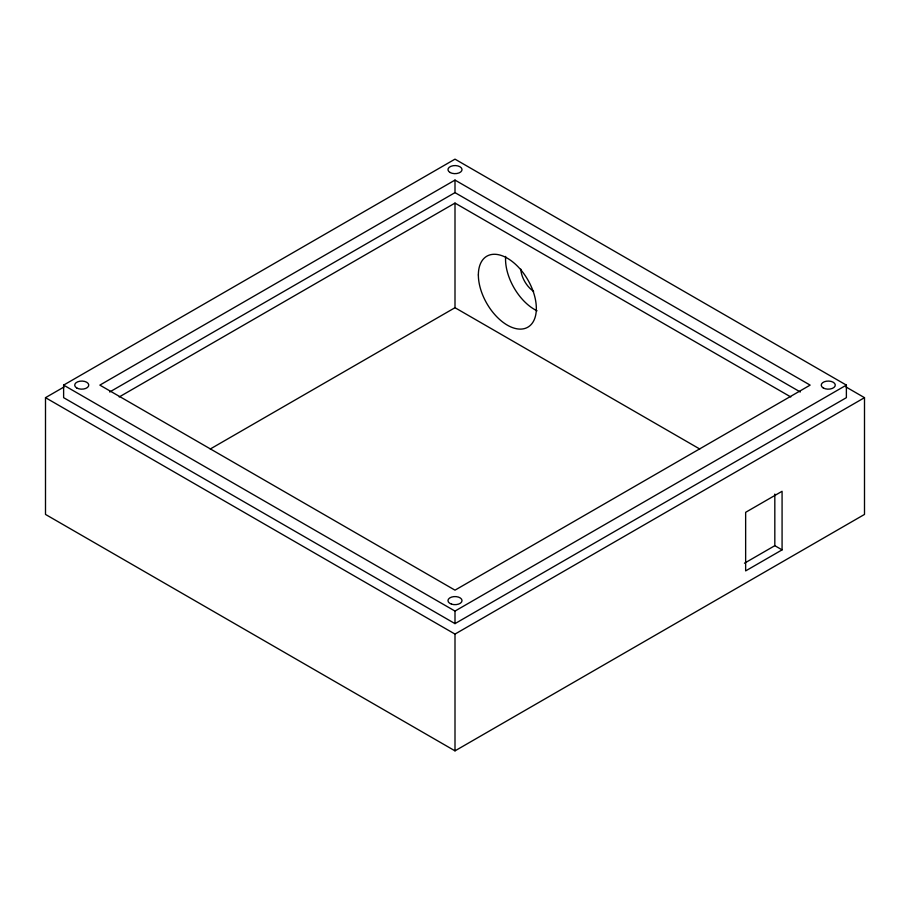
<?xml version="1.0" encoding="UTF-8"?>
<svg xmlns="http://www.w3.org/2000/svg" width="910" height="910" viewBox="0 0 910 910"><rect width="100%" height="100%" fill="white"/><g stroke="black" fill="none" stroke-linecap="round" stroke-linejoin="round"><path stroke-width="1.36" d="M63.62 385.112L455 159.148L846.38 385.112L846.38 397.67L455 623.623L63.62 397.67L63.62 385.112L455 611.076L846.38 385.112M846.05 387.012L864.5 397.67L864.5 514.423L455 750.852L45.5 514.423L45.5 397.67L63.95 387.012M455 180.078L99.861 385.112L455 590.158L810.139 385.112L455 180.078L455 192.624L800.311 391.994M109.689 391.994L455 192.624M119.21 396.953L455 203.089L790.79 396.953M210.233 449.017L455 307.705L699.767 449.017M45.5 397.67L455 634.088L864.5 397.67M744.46 563.21L774.819 545.682L782.077 549.867L782.077 491.286L745.643 512.319L745.643 570.9L782.077 549.867M774.819 494.073L774.819 545.682M455 203.089L455 307.705M455 611.076L455 623.623M455 634.088L455 750.852M533.635 291.348A19.474 11.239 60 0 1 520.793 269.11M537.048 310.799A40.995 23.671 60 0 1 505.653 256.415M478.364 274.957A40.995 23.671 60 0 0 521.851 329.045A40.995 23.671 60 0 0 521.851 271.078A40.995 23.671 60 0 0 478.364 274.957M823.3 387.978A7.018 4.05 0 0 0 835.039 386.159A7.018 4.05 0 0 0 826.439 381.199A7.018 4.05 0 0 0 823.3 387.978M450.04 172.479A7.018 4.05 0 0 0 461.779 170.659A7.018 4.05 0 0 0 453.18 165.7A7.018 4.05 0 0 0 450.04 172.479M451.485 604.126A7.018 4.05 0 0 0 462.018 600.611A7.018 4.05 0 0 0 451.485 597.108A7.018 4.05 0 0 0 451.485 604.126M76.77 387.978A7.018 4.05 0 0 0 88.52 386.159A7.018 4.05 0 0 0 79.921 381.199A7.018 4.05 0 0 0 76.77 387.978"/></g></svg>
